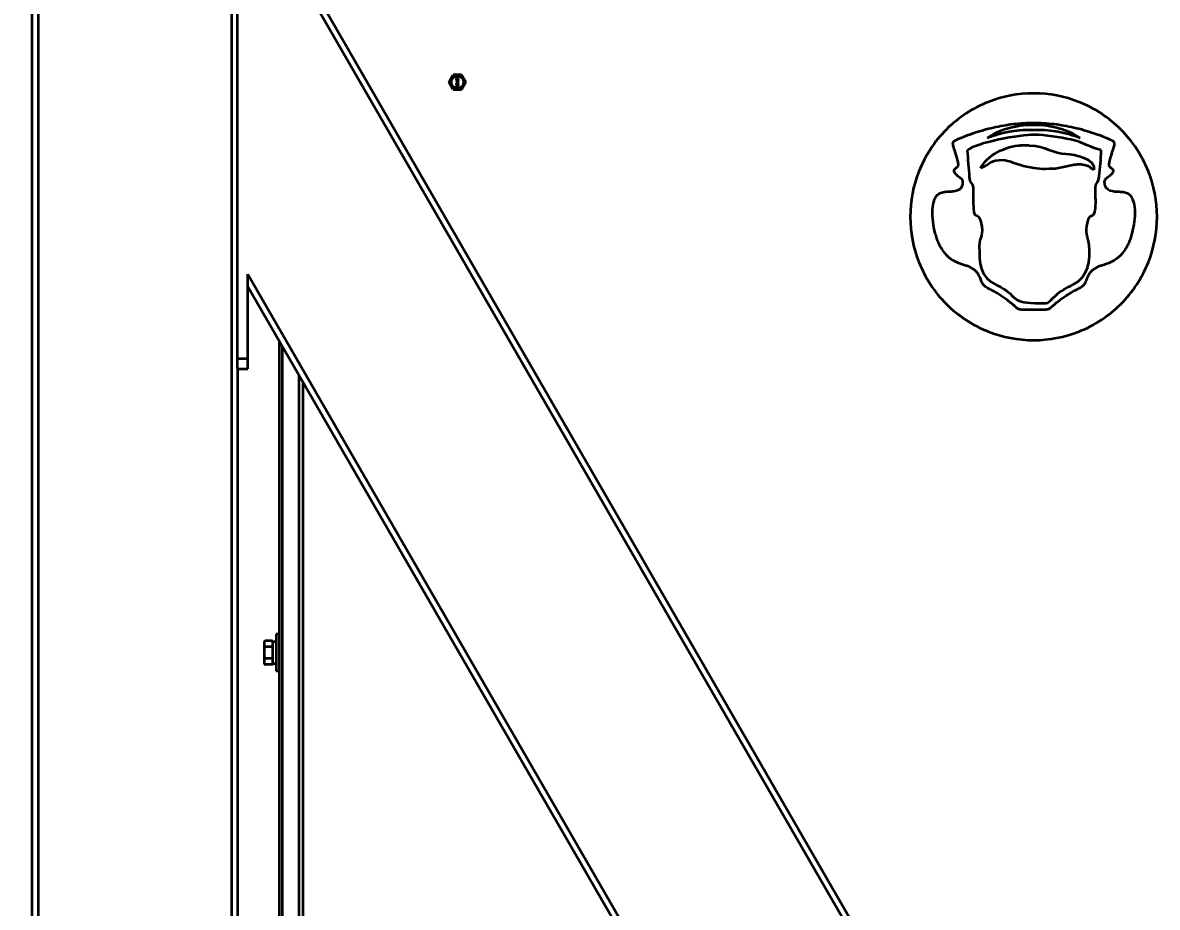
# Model space of a CAD drawing. Header units: millimetres. Extents: x 32496 to 166256, y 3504 to 23939.
# Drawn here: x 148468 to 149019, y 12605 to 13035 of the extents above; entities that cross this region are included whole.
import ezdxf

# ---------------------------------------------------------------- set-up
doc = ezdxf.new("R2010")
doc.units = ezdxf.units.MM
doc.header["$PDSIZE"] = -5
doc.layers.get('0').update_dxf_attribs({"lineweight": 35})
doc.layers.get('Defpoints').update_dxf_attribs({"lineweight": 18})
doc.layers.add('THICK', color=7, linetype='Continuous', lineweight=0)
doc.styles.add('TH_GBDIM', font='仿宋_GB2312.ttf', dxfattribs={"width": 0.8})
doc.dimstyles.new('TH_GBDIM', dxfattribs={"dimscale": 42, "dimtxt": 3, "dimasz": 3, "dimexe": 1.2, "dimexo": 0, "dimgap": 1, "dimtad": 1, "dimdec": 1, "dimdsep": 46, "dimtxsty": 'TH_GBDIM', "dimcen": 2.5, "dimdle": 252, "dimclrd": 4, "dimclre": 4, "dimclrt": 3, "dimadec": 0, "dimazin": 2, "dimtfac": 0.714286, "dimtdec": 1, "dimtmove": 0, "dimatfit": 3, "dimfxl": 1, "dimtolj": 1, "dimarcsym": 0})

# ---------------------------------------------------------------- blocks, each defined once
blk = doc.blocks.new('*D5866')
at = {"layer": 'Defpoints', "color": 0}
for p in [(146504.2, 13263.4), (152827.2, 12081.36), (152827.2, 11822.56)]:
    blk.add_point(p, dxfattribs=at)
at = {"layer": 'THICK', "color": 4, "linetype": 'Continuous', "lineweight": -2}
for p, q in [((146504.2, 13263.4), (146504.2, 11792.56)), ((152827.2, 12081.36), (152827.2, 11792.56)), ((146579.2, 11822.56), (152752.2, 11822.56))]:
    blk.add_line(p, q, dxfattribs=at)
at = {"layer": 'THICK', "color": 4}
for points in [[(146579.2, 11835.06), (146579.2, 11810.06), (146504.2, 11822.56)], [(152752.2, 11810.06), (152752.2, 11835.06), (152827.2, 11822.56)]]:
    blk.add_solid(points, dxfattribs=at)
at = {"layer": 'THICK', "color": 3, "lineweight": -3, "insert": (149665.7, 11885.26), "char_height": 75, "attachment_point": 5, "style": 'TH_GBDIM'}
blk.add_mtext('\\A1;About {\\A1;6323}', dxfattribs=at)
blk = doc.blocks.new('8-1250')
at = {"linetype": 'Continuous'}
for p, q in [((-124.13, -32152.29), (-124.13, -34671.29)), ((-121.13, -32152.29), (-121.13, -34671.29)), ((-27.13, -32152.29), (-27.13, -34671.29)), ((-24.13, -34039.83), (-24.13, -33760.7)), ((-19.13, -33800.26), (480.87, -34666.29)), ((-19.13, -33806.26), (477.41, -34666.29)), ((78.7, -33900.85), (80.73, -33897.35)), ((84.77, -33897.35), (80.73, -33897.35)), ((84.77, -33897.35), (86.79, -33900.85)), ((80.73, -33904.35), (78.7, -33900.85)), ((82.25, -33898.75), (83.25, -33898.75)), ((82.25, -33898.87), (82.25, -33898.75)), ((83.03, -33898.87), (82.25, -33898.87)), ((83.03, -33898.87), (82.25, -33899.17)), ((82.25, -33899.33), (82.25, -33899.17)), ((82.25, -33899.33), (83.03, -33899.62)), ((82.25, -33899.62), (83.03, -33899.62)), ((82.25, -33899.75), (82.25, -33899.62)), ((83.25, -33899.75), (82.25, -33899.75)), ((82.27, -33900.14), (82.25, -33900.25)), ((82.25, -33900.35), (82.25, -33900.25)), ((82.25, -33900.35), (82.27, -33900.46)), ((82.25, -33901.29), (82.35, -33901.29)), ((82.25, -33902.04), (82.25, -33901.29)), ((82.35, -33902.04), (82.25, -33902.04)), ((82.27, -33902.46), (82.25, -33902.58)), ((82.25, -33902.58), (82.27, -33902.71)), ((82.33, -33900.04), (82.27, -33900.14)), ((82.27, -33900.46), (82.33, -33900.56)), ((82.33, -33902.35), (82.27, -33902.46)), ((82.27, -33902.71), (82.33, -33902.81)), ((82.42, -33899.98), (82.33, -33900.04)), ((82.33, -33900.56), (82.42, -33900.62)), ((82.39, -33902.29), (82.33, -33902.35)), ((82.33, -33902.81), (82.39, -33902.87)), ((82.35, -33899.25), (83.25, -33898.94)), ((83.25, -33899.56), (82.35, -33899.25)), ((82.35, -33900.23), (82.37, -33900.17)), ((82.35, -33900.23), (82.35, -33900.37)), ((82.37, -33900.44), (82.35, -33900.37)), ((82.88, -33901.87), (82.35, -33901.29)), ((82.35, -33901.46), (82.82, -33901.98)), ((82.35, -33901.46), (82.35, -33902.04)), ((82.35, -33902.58), (82.37, -33902.48)), ((82.37, -33902.69), (82.35, -33902.58)), ((82.37, -33900.17), (82.42, -33900.1)), ((82.42, -33900.5), (82.37, -33900.44)), ((82.37, -33902.48), (82.42, -33902.42)), ((82.42, -33902.75), (82.37, -33902.69)), ((82.48, -33902.25), (82.39, -33902.29)), ((82.39, -33902.87), (82.48, -33902.92)), ((82.52, -33899.94), (82.42, -33899.98)), ((82.42, -33900.1), (82.48, -33900.06)), ((82.48, -33900.54), (82.42, -33900.5)), ((82.42, -33900.62), (82.52, -33900.67)), ((82.42, -33902.42), (82.54, -33902.33)), ((82.54, -33902.83), (82.42, -33902.75)), ((82.48, -33900.06), (82.54, -33900.04)), ((82.54, -33900.56), (82.48, -33900.54)), ((82.54, -33902.23), (82.48, -33902.25)), ((82.48, -33902.92), (82.54, -33902.94)), ((82.67, -33899.92), (82.52, -33899.94)), ((82.63, -33900.67), (82.52, -33900.67)), ((82.61, -33900.04), (82.54, -33900.04)), ((82.54, -33900.56), (82.61, -33900.56)), ((82.65, -33902.21), (82.54, -33902.23)), ((82.54, -33902.33), (82.67, -33902.31)), ((82.67, -33902.85), (82.54, -33902.83)), ((82.54, -33902.94), (82.65, -33902.96)), ((82.57, -33900.96), (82.71, -33900.96)), ((82.57, -33901), (82.57, -33900.96)), ((82.71, -33901), (82.57, -33901)), ((82.61, -33900.04), (82.67, -33900.06)), ((82.67, -33900.54), (82.61, -33900.56)), ((82.63, -33900.83), (82.61, -33900.85)), ((82.61, -33900.85), (82.71, -33900.96)), ((82.71, -33901), (82.61, -33901.1)), ((82.61, -33901.1), (82.63, -33901.12)), ((82.63, -33900.67), (82.74, -33900.62)), ((82.76, -33900.96), (82.63, -33900.83)), ((82.63, -33901.12), (82.76, -33901)), ((82.65, -33902.21), (82.84, -33902.21)), ((82.84, -33902.96), (82.65, -33902.96)), ((82.67, -33899.92), (82.82, -33899.92)), ((82.67, -33900.06), (82.71, -33900.1)), ((82.71, -33900.5), (82.67, -33900.54)), ((82.82, -33902.31), (82.67, -33902.31)), ((82.67, -33902.85), (82.82, -33902.85)), ((82.71, -33900.1), (82.76, -33900.17)), ((82.76, -33900.44), (82.71, -33900.5)), ((82.74, -33900.62), (82.8, -33900.56)), ((82.76, -33900.17), (82.78, -33900.23)), ((82.78, -33900.37), (82.76, -33900.44)), ((82.88, -33900.83), (82.76, -33900.96)), ((82.76, -33901), (82.88, -33901.12)), ((82.82, -33900.02), (82.78, -33900.02)), ((82.86, -33900.14), (82.78, -33900.02)), ((82.78, -33900.37), (82.78, -33900.23)), ((82.8, -33900.56), (82.86, -33900.46)), ((82.8, -33900.96), (82.91, -33900.85)), ((82.8, -33900.96), (82.95, -33900.96)), ((82.95, -33901), (82.8, -33901)), ((82.91, -33901.1), (82.8, -33901)), ((82.97, -33899.94), (82.82, -33899.92)), ((82.82, -33900.02), (82.95, -33900.04)), ((82.82, -33901.98), (82.88, -33902.02)), ((82.82, -33902.31), (82.95, -33902.33)), ((82.95, -33902.83), (82.82, -33902.85)), ((82.95, -33902.23), (82.84, -33902.21)), ((82.84, -33902.96), (82.95, -33902.94)), ((82.88, -33900.25), (82.86, -33900.14)), ((82.86, -33900.46), (82.88, -33900.35)), ((82.88, -33900.25), (82.88, -33900.35)), ((82.91, -33900.85), (82.88, -33900.83)), ((82.88, -33901.12), (82.91, -33901.1)), ((82.97, -33901.92), (82.88, -33901.87)), ((82.88, -33902.02), (82.97, -33902.04)), ((82.95, -33900.04), (83.01, -33900.06)), ((82.95, -33900.96), (82.95, -33901)), ((83.01, -33902.25), (82.95, -33902.23)), ((82.95, -33902.33), (83.08, -33902.42)), ((83.08, -33902.75), (82.95, -33902.83)), ((82.95, -33902.94), (83.01, -33902.92)), ((83.08, -33899.98), (82.97, -33899.94)), ((82.97, -33901.92), (83.01, -33901.92)), ((83.01, -33902.04), (82.97, -33902.04)), ((83.01, -33900.06), (83.08, -33900.1)), ((83.08, -33900.48), (83.01, -33900.52)), ((83.01, -33900.62), (83.01, -33900.52)), ((83.01, -33900.62), (83.08, -33900.6)), ((83.1, -33901.33), (83.01, -33901.31)), ((83.01, -33901.42), (83.01, -33901.31)), ((83.01, -33901.42), (83.08, -33901.46)), ((83.08, -33901.87), (83.01, -33901.92)), ((83.01, -33902.04), (83.1, -33902.02)), ((83.1, -33902.29), (83.01, -33902.25)), ((83.01, -33902.92), (83.1, -33902.87)), ((83.16, -33900.04), (83.08, -33899.98)), ((83.08, -33900.1), (83.12, -33900.17)), ((83.12, -33900.42), (83.08, -33900.48)), ((83.08, -33900.6), (83.16, -33900.54)), ((83.08, -33901.46), (83.12, -33901.52)), ((83.12, -33901.81), (83.08, -33901.87)), ((83.08, -33902.42), (83.12, -33902.48)), ((83.12, -33902.69), (83.08, -33902.75)), ((83.18, -33901.42), (83.1, -33901.33)), ((83.1, -33902.02), (83.18, -33901.94)), ((83.16, -33902.35), (83.1, -33902.29)), ((83.1, -33902.87), (83.16, -33902.81)), ((83.12, -33900.17), (83.14, -33900.23)), ((83.14, -33900.35), (83.12, -33900.42)), ((83.12, -33901.52), (83.14, -33901.62)), ((83.14, -33901.71), (83.12, -33901.81)), ((83.12, -33902.48), (83.14, -33902.58)), ((83.14, -33902.58), (83.12, -33902.69)), ((83.14, -33900.35), (83.14, -33900.23)), ((83.14, -33901.71), (83.14, -33901.62)), ((83.22, -33900.14), (83.16, -33900.04)), ((83.16, -33900.54), (83.22, -33900.44)), ((83.22, -33902.46), (83.16, -33902.35)), ((83.16, -33902.81), (83.22, -33902.71)), ((83.22, -33901.5), (83.18, -33901.42)), ((83.18, -33901.94), (83.22, -33901.85)), ((83.25, -33900.25), (83.22, -33900.14)), ((83.22, -33900.44), (83.25, -33900.33)), ((83.25, -33901.64), (83.22, -33901.5)), ((83.22, -33901.85), (83.25, -33901.73)), ((83.25, -33902.58), (83.22, -33902.46)), ((83.22, -33902.71), (83.25, -33902.58)), ((83.25, -33898.75), (83.25, -33898.94)), ((83.25, -33899.56), (83.25, -33899.75)), ((83.25, -33900.25), (83.25, -33900.33)), ((83.25, -33901.64), (83.25, -33901.73)), ((86.79, -33900.85), (84.77, -33904.35)), ((80.73, -33904.35), (84.77, -33904.35)), ((360.77, -33931.61), (356.37, -33931.61)), ((-19.13, -33994.26), (368.87, -34666.29)), ((-19.13, -34040.26), (-19.13, -33994.26)), ((-19.13, -34000.26), (365.4, -34666.29)), ((-3.83, -34175.64), (-3.83, -34026.76)), ((-2.43, -34029.19), (-2.43, -34566.29)), ((-24.13, -34035.26), (-19.13, -34035.26)), ((-24.13, -34039.83), (-24.13, -34671.29)), ((-24.13, -34040.26), (-19.13, -34040.26)), ((5.87, -34566.29), (5.87, -34043.56)), ((7.57, -34046.51), (7.57, -34566.29)), ((-11.03, -34172.82), (-10.76, -34172.54)), ((-11.03, -34183.76), (-11.03, -34172.82)), ((-10.73, -34172.52), (-10.76, -34172.54)), ((-7.33, -34172.52), (-10.73, -34172.52)), ((-7.33, -34172.52), (-7.3, -34172.54)), ((-7.03, -34172.82), (-7.3, -34172.54)), ((-7.03, -34183.76), (-7.03, -34172.82)), ((-5.43, -34172.94), (-7.03, -34172.94)), ((-3.83, -34169.29), (-5.43, -34169.29)), ((-5.43, -34169.29), (-5.43, -34187.29)), ((-7.33, -34175.36), (-10.73, -34175.36)), ((-3.83, -34180.91), (-3.83, -34175.64)), ((-11.03, -34183.76), (-10.76, -34184.03)), ((-7.33, -34181.13), (-10.73, -34181.13)), ((-7.33, -34184.06), (-10.73, -34184.06)), ((-7.03, -34183.76), (-7.3, -34184.03)), ((-5.43, -34183.64), (-7.03, -34183.64)), ((-3.83, -34425.64), (-3.83, -34180.91)), ((-3.83, -34187.29), (-5.43, -34187.29))]:
    blk.add_line(p, q, dxfattribs=at)
blk.add_circle((82.75, -33900.85), 3, dxfattribs=at)
for centre, radius, start, end in [((-8.21, -34181.47), 3.61, 218.7103, 219.1339), ((-6.89, -34180.28), 5.39, 224.1246, 224.5652), ((-11.16, -34180.28), 5.38, 315.4348, 315.8754), ((-9.84, -34181.47), 3.61, 320.8641, 321.2897)]:
    blk.add_arc(centre, radius, start, end, dxfattribs=at)
for points, knots in [([(422.87, -33966.29), (422.87, -33958.75), (419.88, -33943.04), (406.5, -33922.67), (386.12, -33909.28), (362.87, -33904.85), (339.63, -33909.28), (319.25, -33922.67), (305.87, -33943.04), (302.87, -33958.75), (302.87, -33966.29)], [0, 0, 0, 0, 0.119993, 0.250002, 0.380017, 0.500018, 0.62001, 0.750015, 0.880025, 1, 1, 1, 1]), ([(328.32, -33950.88), (328.4, -33950.6), (328.51, -33950.08), (328.57, -33949.19), (328.32, -33948.29), (327.56, -33947.57), (326.63, -33947), (325.9, -33946.47), (325.38, -33945.96), (324.95, -33945.5), (324.52, -33944.93), (324.24, -33944.3), (324.2, -33943.59), (324.66, -33942.9), (325.34, -33942.45), (325.95, -33942.04), (326.2, -33941.73), (326.32, -33941.37), (326.31, -33940.65), (326.15, -33939.71), (325.57, -33937.28), (324.61, -33934.5), (323.93, -33932.19), (323.75, -33931.5), (323.68, -33931.11), (323.64, -33930.64), (323.81, -33929.95), (324.41, -33929.27), (325.11, -33928.95), (326.67, -33928.27), (329.43, -33927.13), (335.12, -33925.01), (343.22, -33922.69), (352.96, -33921), (362.99, -33920.41), (372.73, -33921), (382.58, -33922.7), (390.65, -33925.02), (396.34, -33927.14), (399.11, -33928.29), (400.54, -33928.9), (400.99, -33929.11), (401.09, -33929.17)], [0, 0, 0, 0, 0.008176, 0.014545, 0.024461, 0.033499, 0.043328, 0.054414, 0.058301, 0.063442, 0.071678, 0.077739, 0.082444, 0.090881, 0.099747, 0.106924, 0.108489, 0.110844, 0.117602, 0.127274, 0.138992, 0.189377, 0.200767, 0.208767, 0.209905, 0.212248, 0.222212, 0.2296, 0.237387, 0.250309, 0.275962, 0.326542, 0.425367, 0.521789, 0.61585, 0.711877, 0.807904, 0.906838, 0.957474, 0.983151, 0.996088, 1, 1, 1, 1]), ([(362.87, -33921.81), (358.46, -33921.59), (350.78, -33922.75), (343.13, -33925.94), (340.25, -33927.97)], [0, 0, 0, 0, 0.546946, 1, 1, 1, 1]), ([(340.25, -33927.97), (343.95, -33926.57), (348.8, -33924.91), (357.71, -33923.89), (362.87, -33923.98)], [0, 0, 0, 0, 0.592388, 1, 1, 1, 1]), ([(385.5, -33927.97), (382.62, -33925.94), (374.96, -33922.75), (367.28, -33921.59), (362.87, -33921.81)], [0, 0, 0, 0, 0.453054, 1, 1, 1, 1]), ([(362.87, -33923.98), (368.04, -33923.89), (376.94, -33924.91), (381.79, -33926.57), (385.5, -33927.97)], [0, 0, 0, 0, 0.407612, 1, 1, 1, 1]), ([(401.09, -33929.17), (401.19, -33929.22), (401.47, -33929.4), (401.96, -33929.99), (402.12, -33930.67), (402.07, -33931.19), (401.95, -33931.69), (401.73, -33932.52), (401.02, -33934.83), (400.05, -33937.69), (399.54, -33940.02), (399.43, -33940.88), (399.45, -33941.54), (399.62, -33941.83), (399.88, -33942.11), (400.49, -33942.5), (401.18, -33942.98), (401.58, -33943.7), (401.47, -33944.43), (401.14, -33945.07), (400.68, -33945.65), (400.25, -33946.09), (399.74, -33946.57), (399.04, -33947.05), (398.13, -33947.62), (397.4, -33948.35), (397.18, -33949.27), (397.24, -33950.01), (397.34, -33950.55), (397.87, -33952.68), (400.24, -33953.81), (403.75, -33954.03), (406.26, -33954.13), (408.02, -33954.5), (408.88, -33955.05), (409.36, -33955.42), (410.21, -33956.3), (411.58, -33958.72), (412.25, -33963.18), (411.91, -33968.69), (410.99, -33973.37), (409.99, -33976.72), (409.29, -33978.6), (408.53, -33980.16), (407.55, -33981.94), (405.66, -33984.69), (402.57, -33987.49), (399.21, -33988.96), (396.67, -33989.77), (394.31, -33990.54), (392.16, -33991.55), (390.56, -33993.12), (389.5, -33994.55), (388.74, -33996.21), (388.01, -33998.29), (386.81, -34000.18), (385.28, -34001.11), (384.15, -34001.59), (383.47, -34001.91), (382.27, -34002.52), (379.88, -34003.91), (377.23, -34005.7), (374.78, -34007.51), (373.28, -34008.69), (372.18, -34009.65), (371.38, -34010.37), (370.49, -34011.1), (369.58, -34011.44), (368.28, -34011.54), (366.12, -34011.59), (364.27, -34011.57), (362.87, -34011.61)], [0, 0, 0, 0, 0.003159, 0.009198, 0.017233, 0.01912, 0.021303, 0.029371, 0.039053, 0.078716, 0.087738, 0.094978, 0.099775, 0.10118, 0.102517, 0.10854, 0.115694, 0.12259, 0.126564, 0.13177, 0.138841, 0.143157, 0.145535, 0.15439, 0.162259, 0.169554, 0.177683, 0.182965, 0.186072, 0.190026, 0.231557, 0.253449, 0.274903, 0.293192, 0.295546, 0.299659, 0.307981, 0.325471, 0.366759, 0.41454, 0.462185, 0.483733, 0.502252, 0.512197, 0.527093, 0.553291, 0.595676, 0.630919, 0.646866, 0.662137, 0.69295, 0.706423, 0.717277, 0.736618, 0.753662, 0.77096, 0.792351, 0.797139, 0.801593, 0.810871, 0.830494, 0.870423, 0.890314, 0.906171, 0.917886, 0.926506, 0.933079, 0.945779, 0.953837, 0.965016, 1, 1, 1, 1]), ([(392.19, -33943.55), (391.84, -33943.49), (391.27, -33943.1), (390.25, -33942.13), (388.76, -33941.36), (386.93, -33940.98), (385.18, -33940.87), (383.39, -33940.96), (381.36, -33941.25), (378.91, -33941.83), (375.9, -33942.59), (373.63, -33942.91), (372.39, -33942.97)], [0, 0, 0, 0, 0.136538, 0.273076, 0.409613, 0.477882, 0.546151, 0.602882, 0.659613, 0.773076, 0.886538, 1, 1, 1, 1]), ([(362.87, -34011.61), (361.47, -34011.57), (359.62, -34011.58), (357.47, -34011.54), (356.16, -34011.44), (355.25, -34011.1), (354.37, -34010.37), (353.57, -34009.65), (352.47, -34008.69), (350.97, -34007.51), (348.52, -34005.7), (345.87, -34003.91), (343.48, -34002.52), (342.28, -34001.91), (341.6, -34001.59), (340.47, -34001.11), (338.94, -34000.18), (337.74, -33998.3), (337.01, -33996.22), (336.25, -33994.55), (335.19, -33993.12), (333.6, -33991.55), (331.44, -33990.54), (329.09, -33989.77), (326.55, -33988.96), (323.18, -33987.49), (320.09, -33984.7), (318.21, -33981.95), (317.22, -33980.16), (316.46, -33978.6), (315.76, -33976.72), (314.76, -33973.37), (313.84, -33968.69), (313.5, -33963.17), (314.17, -33958.7), (315.54, -33956.28), (316.41, -33955.4), (316.89, -33955.03), (317.76, -33954.49), (319.55, -33954.12), (322.04, -33954.02), (325.67, -33953.78), (327.82, -33952.7), (328.32, -33950.88)], [0, 0, 0, 0, 0.04303, 0.056782, 0.066696, 0.082315, 0.0904, 0.100996, 0.115402, 0.1349, 0.159393, 0.208526, 0.232675, 0.244095, 0.249579, 0.255459, 0.281839, 0.303165, 0.324171, 0.348006, 0.361374, 0.377952, 0.415929, 0.434762, 0.45443, 0.497892, 0.550156, 0.582457, 0.600823, 0.613142, 0.63598, 0.662561, 0.721332, 0.780271, 0.831196, 0.852931, 0.863275, 0.868388, 0.871153, 0.893969, 0.92083, 0.947692, 1, 1, 1, 1]), ([(302.87, -33966.29), (302.87, -33973.82), (305.87, -33989.53), (319.25, -34009.91), (339.63, -34023.29), (362.87, -34027.73), (386.12, -34023.29), (406.49, -34009.91), (419.88, -33989.53), (422.87, -33973.83), (422.87, -33966.29)], [0, 0, 0, 0, 0.120009, 0.25001, 0.380017, 0.500009, 0.619996, 0.749999, 0.880007, 1, 1, 1, 1]), ([(-10.76, -34172.54), (-10.78, -34172.57), (-10.87, -34172.66), (-10.96, -34172.76), (-11.03, -34172.84)], [0, 0, 0, 0, 0.255063, 1, 1, 1, 1]), ([(-7.3, -34172.54), (-7.27, -34172.57), (-7.18, -34172.66), (-7.09, -34172.76), (-7.03, -34172.84)], [0, 0, 0, 0, 0.255062, 1, 1, 1, 1]), ([(-11.03, -34175.03), (-11, -34175.06), (-10.91, -34175.17), (-10.81, -34175.28), (-10.73, -34175.36)], [0, 0, 0, 0, 0.244408, 1, 1, 1, 1]), ([(-7.03, -34175.03), (-7.05, -34175.06), (-7.15, -34175.17), (-7.25, -34175.28), (-7.33, -34175.36)], [0, 0, 0, 0, 0.244408, 1, 1, 1, 1]), ([(-10.73, -34181.13), (-10.75, -34181.16), (-10.86, -34181.27), (-10.96, -34181.38), (-11.03, -34181.47)], [0, 0, 0, 0, 0.255212, 1, 1, 1, 1]), ([(-11.01, -34183.75), (-10.99, -34183.77), (-10.91, -34183.87), (-10.82, -34183.96), (-10.76, -34184.03)], [0, 0, 0, 0, 0.245496, 1, 1, 1, 1]), ([(-7.33, -34181.13), (-7.3, -34181.16), (-7.2, -34181.27), (-7.1, -34181.38), (-7.03, -34181.47)], [0, 0, 0, 0, 0.255211, 1, 1, 1, 1]), ([(-7.04, -34183.75), (-7.06, -34183.77), (-7.15, -34183.87), (-7.23, -34183.96), (-7.3, -34184.03)], [0, 0, 0, 0, 0.245497, 1, 1, 1, 1])]:
    blk.add_open_spline(points, degree=3, knots=knots, dxfattribs=at)
for points in [[(362.85, -33926.45), (356.7, -33926.45), (334.78, -33930.11), (330.56, -33934.15)], [(380.92, -33928.77), (375.5, -33927.71), (369.03, -33926.45), (362.85, -33926.45)], [(395.64, -33933.94), (391.43, -33933.02), (386.42, -33929.84), (380.92, -33928.77)], [(330.56, -33934.15), (330.85, -33938.48), (331.33, -33942.68), (331.59, -33947.08)], [(337.26, -33942.71), (339.46, -33936.58), (350.11, -33931.61), (356.37, -33931.61)], [(360.77, -33931.61), (368.74, -33931.61), (372.38, -33935.78), (378.59, -33935.74)], [(378.59, -33935.74), (382.54, -33935.72), (393.38, -33938.08), (392.19, -33943.55)], [(394.73, -33946.7), (395.11, -33942.48), (395.72, -33938.15), (395.64, -33933.94)], [(347.85, -33938.83), (342.06, -33938.88), (341.85, -33940.44), (337.26, -33942.71)], [(359.4, -33942), (355.86, -33941.33), (350.56, -33938.81), (347.85, -33938.83)], [(331.59, -33947.08), (331.75, -33949.69), (333.28, -33949.8), (333.46, -33952.17)], [(372.39, -33942.97), (366.46, -33943.27), (365.13, -33943.1), (359.4, -33942)], [(393, -33951.68), (393.23, -33949.84), (394.5, -33949.25), (394.73, -33946.7)], [(333.46, -33952.17), (333.6, -33954.01), (333.37, -33956.87), (333.41, -33958.93)], [(393.04, -33958.69), (393.06, -33956.83), (392.81, -33953.24), (393, -33951.68)], [(333.41, -33958.93), (333.63, -33969.73), (335.43, -33962.44), (337.21, -33968.82)], [(389.22, -33968.55), (390.55, -33963), (392.94, -33969.25), (393.04, -33958.69)], [(337.21, -33968.82), (339.02, -33975.26), (336.4, -33975.96), (336.44, -33980.6)], [(389.87, -33979.94), (389.31, -33974.35), (387.56, -33975.51), (389.22, -33968.55)], [(382.03, -33999.3), (389.42, -33995.67), (390.63, -33987.41), (389.87, -33979.94)], [(336.44, -33980.6), (336.52, -33988.73), (336.47, -33995.69), (344.94, -33999.54)], [(344.94, -33999.54), (355.54, -34004.36), (350.92, -34008.15), (363.61, -34008.23)], [(373.59, -34004.54), (376.06, -34002.23), (379.03, -34000.78), (382.03, -33999.3)], [(363.61, -34008.23), (371.02, -34008.27), (368.85, -34008.99), (373.59, -34004.54)], [(-10.73, -34175.36), (-10.84, -34175.57), (-10.94, -34175.79), (-11.03, -34176.02)], [(-7.33, -34175.36), (-7.22, -34175.57), (-7.12, -34175.79), (-7.03, -34176.02)], [(-11.03, -34180.47), (-10.94, -34180.7), (-10.84, -34180.92), (-10.73, -34181.13)], [(-7.03, -34180.47), (-7.12, -34180.7), (-7.22, -34180.92), (-7.33, -34181.13)]]:
    blk.add_open_spline(points, degree=3, dxfattribs=at)

msp = doc.modelspace()

# ---------------------------------------------------------------- block references
at = {"color": 6}
msp.add_blockref('8-1250', (148596.331, 46906.597), dxfattribs=at)

# ---------------------------------------------------------------- dimensions: what is measured, and where the dimension line sits
at = {"layer": 'THICK', "lineweight": -3}
dim = msp.add_linear_dim(base=(152827.204, 11822.556), p1=(146504.204, 13263.4), p2=(152827.204, 12081.363), text='About {\\A1;<>}', dimstyle='TH_GBDIM', override={"dimscale": 25, "dimtxsty": 'TH_GBDIM', "dimarcsym": 2}, dxfattribs=at)
dim.commit()
dim.dimension.update_dxf_attribs({"geometry": '*D5866', "text_midpoint": (149665.704, 11885.258)})

doc.saveas('drawing.dxf')
